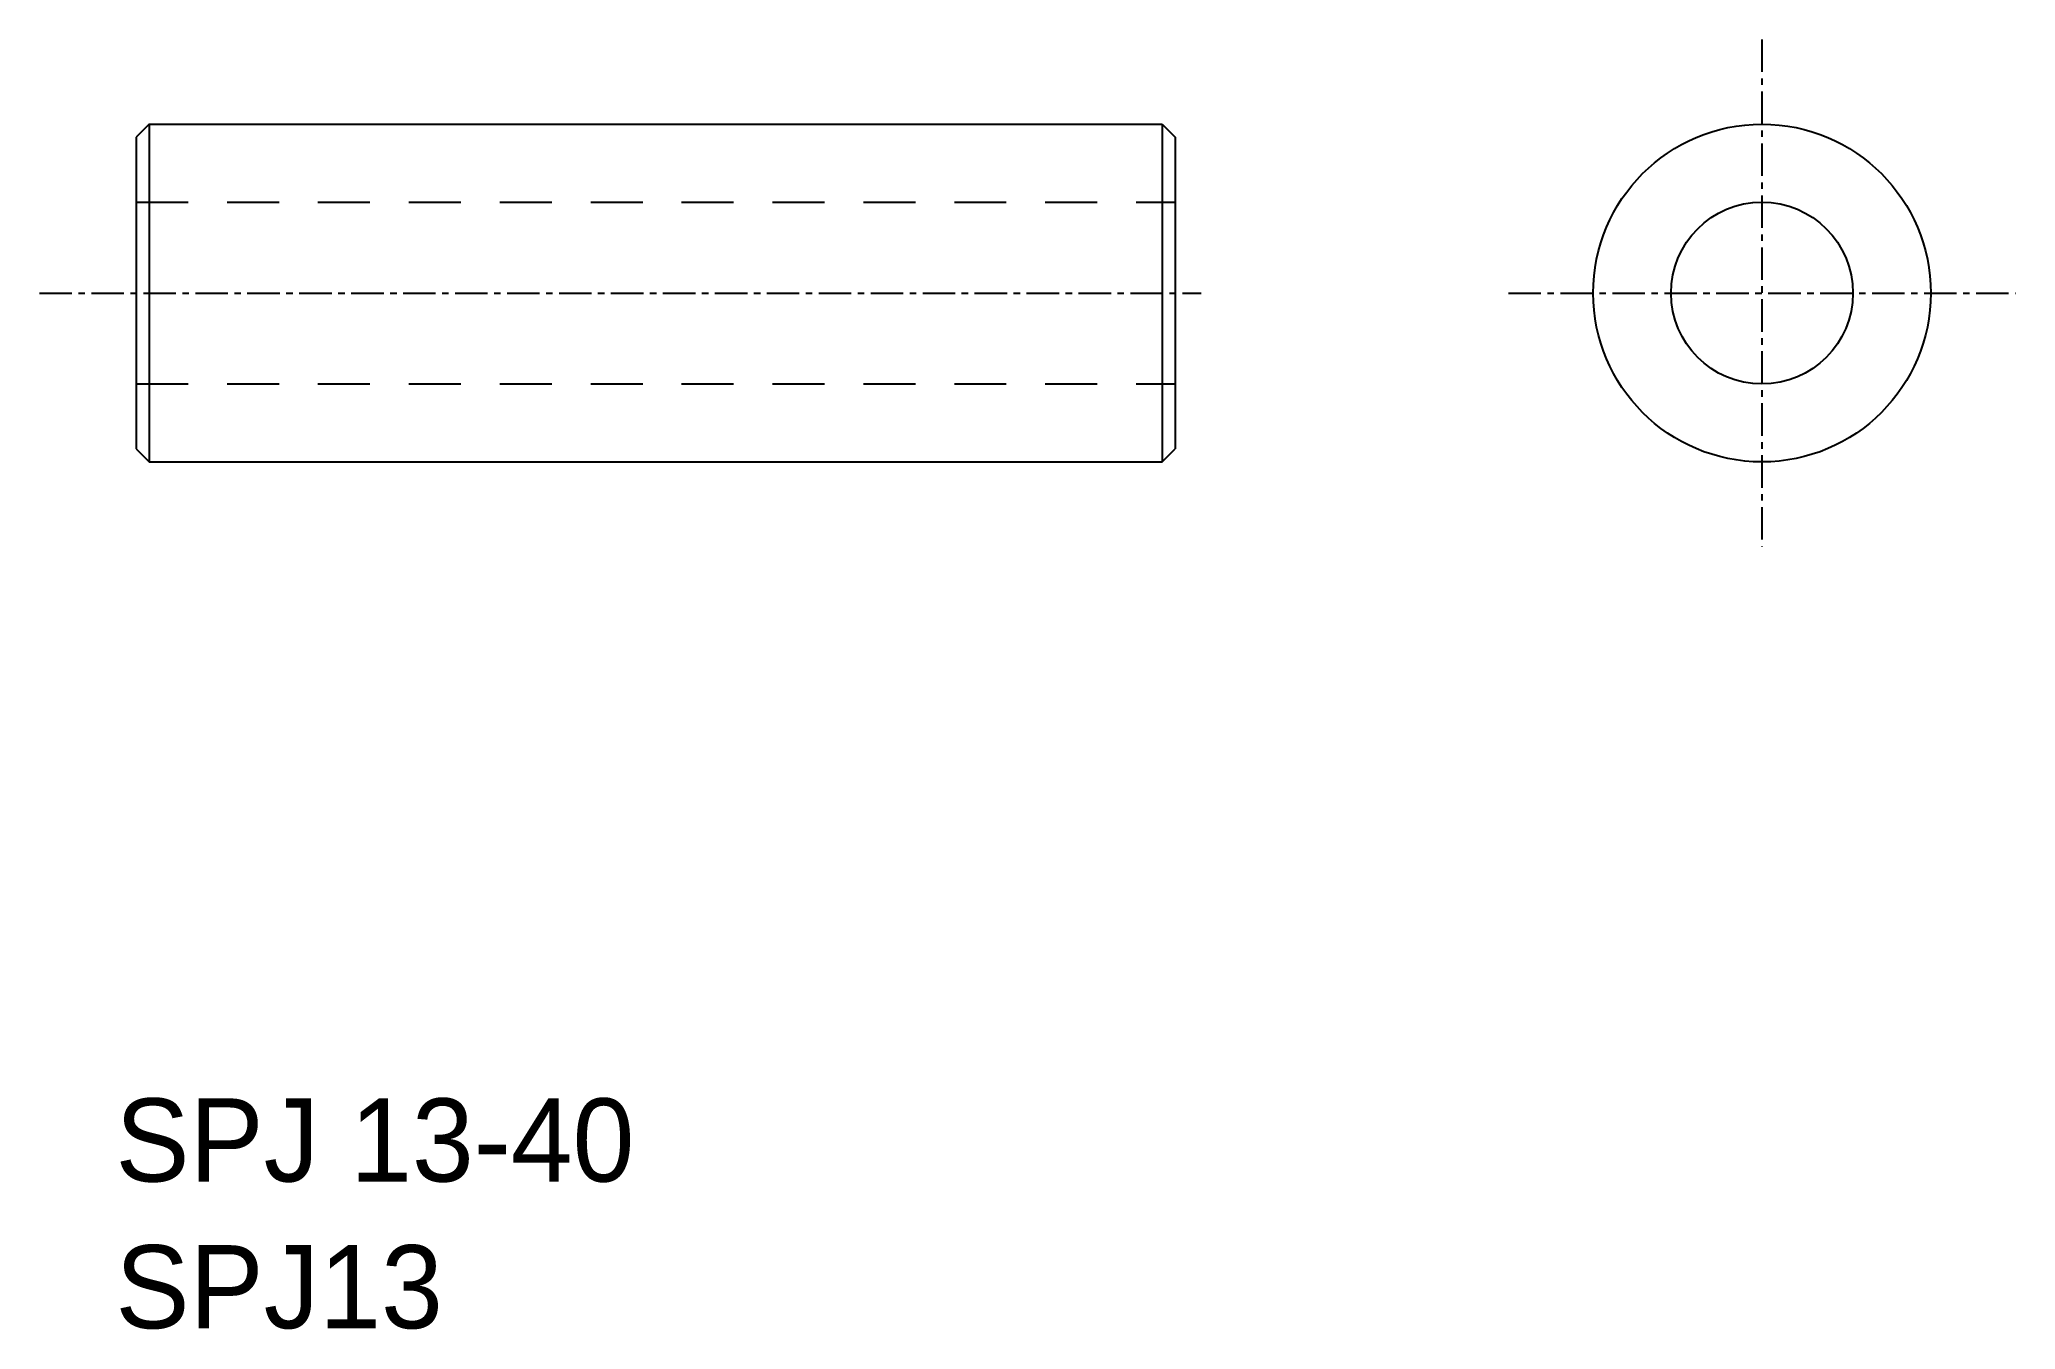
# Model space of a CAD drawing. Extents: x 323.8 to 399.8, y 129.4 to 179.1.
import ezdxf

# ---------------------------------------------------------------- set-up
doc = ezdxf.new("R2010")
doc.units = 0
doc.linetypes.add('CENTER', pattern=[2, 1.25, -0.25, 0.25, -0.25])
doc.linetypes.add('DASHED', pattern=[3.5, 2, -1.5])
doc.layers.get('0').update_dxf_attribs({"linetype": 'CONTINUOUS'})
doc.layers.add('CENTER', color=1, linetype='CENTER')

msp = doc.modelspace()

# ---------------------------------------------------------------- linework, layer by layer
at = {"color": 7, "linetype": 'CONTINUOUS'}
for p, q in [((327.986, 175.829), (327.486, 175.329)), ((327.986, 175.829), (327.986, 162.829)), ((327.986, 175.829), (366.986, 175.829)), ((366.986, 175.829), (366.986, 162.829)), ((366.986, 175.829), (367.486, 175.329)), ((327.486, 175.329), (327.486, 163.329)), ((367.486, 175.329), (367.486, 163.329)), ((327.486, 163.329), (327.986, 162.829)), ((327.986, 162.829), (366.986, 162.829)), ((366.986, 162.829), (367.486, 163.329))]:
    msp.add_line(p, q, dxfattribs=at)
at = {"color": 3, "linetype": 'DASHED'}
for p, q in [((327.486, 172.829), (367.486, 172.829)), ((327.486, 165.829), (367.486, 165.829))]:
    msp.add_line(p, q, dxfattribs=at)
for p, q in [((327.486, 172.329), (327.486, 172.329)), ((327.486, 169.329), (327.486, 169.329))]:
    msp.add_line(p, q)
at = {"color": 7, "linetype": 'CONTINUOUS'}
for radius in [6.5, 3.5]:
    msp.add_circle((390.078, 169.329), radius, dxfattribs=at)
at = {"layer": 'CENTER', "color": 1, "linetype": 'CENTER'}
for p, q in [((390.078, 179.088), (390.078, 159.569)), ((323.766, 169.329), (368.486, 169.329)), ((380.319, 169.329), (399.837, 169.329))]:
    msp.add_line(p, q, dxfattribs=at)

# ---------------------------------------------------------------- texts
at = {"color": 7, "linetype": 'CONTINUOUS'}
for s, p in [('SPJ 13-40', (326.687, 135.129)), ('SPJ13', (326.687, 129.481))]:
    msp.add_text(s, height=3.2, dxfattribs=at).set_placement(p)

doc.saveas('drawing.dxf')
